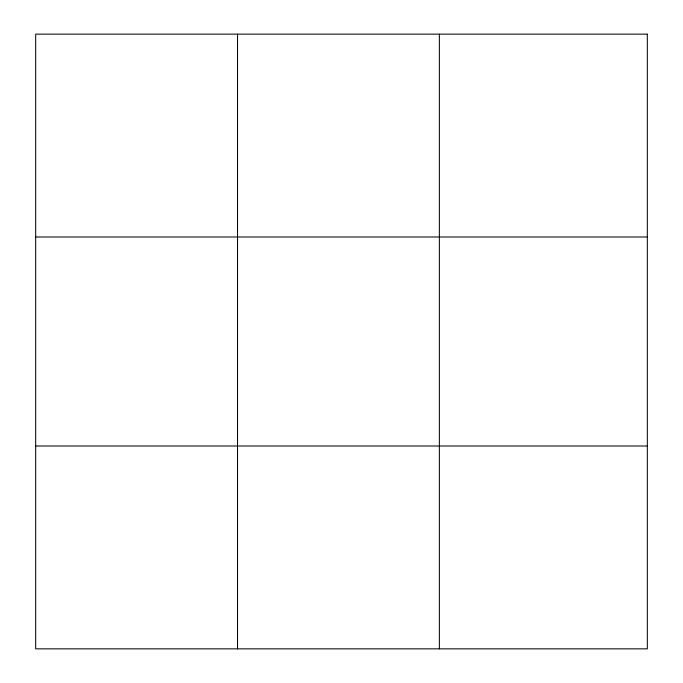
<?xml version="1.0" encoding="UTF-8"?>
<svg xmlns="http://www.w3.org/2000/svg" width="683" height="683" viewBox="0 0 683 683"><rect width="100%" height="100%" fill="white"/><g stroke="black" fill="none" stroke-linecap="round" stroke-linejoin="round"><path stroke-width="1.02" d="M237.522 648.85L237.522 34.15M35.678 237.001L647.322 237.001M35.678 445.999L647.322 445.999M439.365 34.15L439.365 648.85M647.322 34.15L647.322 648.85L35.678 648.85L35.678 34.15L647.322 34.15"/></g></svg>
